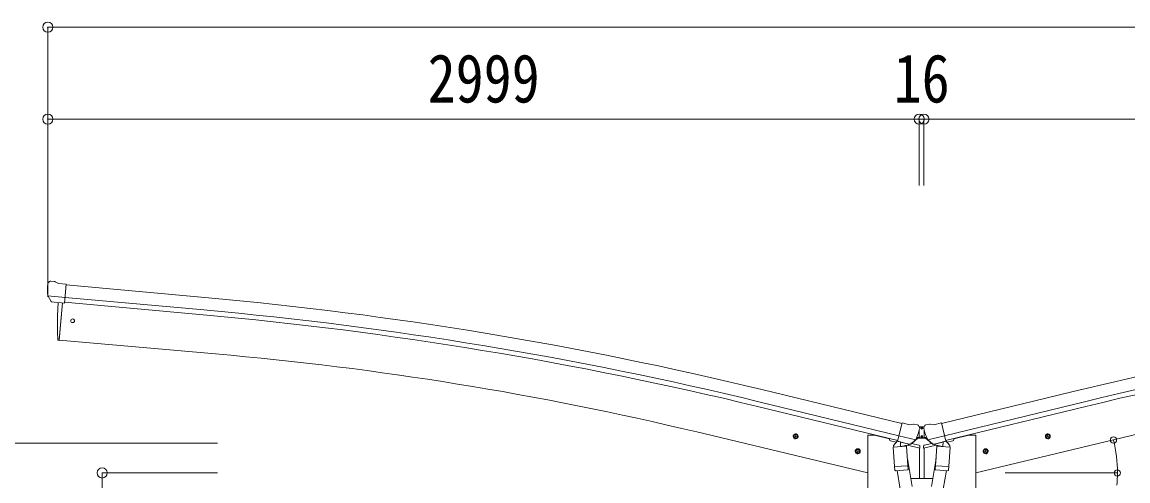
# Model space of a CAD drawing. Units: millimetres at full size. Extents: x -9783 to 9892, y -6828 to 6752.
# Drawn here: x -7800 to -3995, y -1697 to -116 of the extents above; entities that cross this region are included whole.
import ezdxf
from ezdxf.enums import TextEntityAlignment as Align

# ---------------------------------------------------------------- set-up
doc = ezdxf.new("R2010")
doc.units = ezdxf.units.MM
doc.header["$LTSCALE"] = 35
doc.header["$PDMODE"] = 32
doc.header["$PDSIZE"] = 35
for name, color, linetype, lineweight in [('0-1_本体', 4, 'Continuous', 9), ('0-2_部品', 7, 'Continuous', 9), ('0-7_合掌部品', 3, 'Continuous', 9), ('0-A_寸法', 6, 'Continuous', 9)]:
    doc.layers.add(name, color=color, linetype=linetype, lineweight=lineweight)
doc.styles.add('ＭＳ ゴシック', font='')
doc.styles.get('ＭＳ ゴシック').set_extended_font_data('MS Gothic')

msp = doc.modelspace()

# ---------------------------------------------------------------- linework, layer by layer
at = {"layer": '0-1_本体'}
for p, q in [((-7171.2, -1064.96), (-7648.53, -1021.91)), ((-7171.2, -1064.96), (-7648.53, -1021.91)), ((-7175.07, -1107.94), (-7652.24, -1064.91)), ((-7175.07, -1107.94), (-7652.24, -1064.91)), ((-7660.98, -1083.89), (-7672.23, -1212.49)), ((-7660.98, -1083.89), (-7672.23, -1212.49)), ((-7176.58, -1124.72), (-7653.76, -1081.68)), ((-7176.58, -1124.72), (-7653.76, -1081.68)), ((-7672.23, -1212.49), (-7134.28, -1259.56)), ((-7672.23, -1212.49), (-7134.28, -1259.56)), ((-4772.38, -1499.26), (-5254.55, -1381.96)), ((-4772.38, -1499.26), (-5254.55, -1381.96)), ((-4636.02, -1499.26), (-4153.86, -1381.96)), ((-4636.02, -1499.26), (-4153.86, -1381.96)), ((-4786.39, -1557.61), (-5268.77, -1440.48)), ((-4786.39, -1557.61), (-5268.77, -1440.48)), ((-4782.46, -1541.24), (-5264.79, -1424.12)), ((-4782.46, -1541.24), (-5264.79, -1424.12)), ((-4625.95, -1541.24), (-4143.61, -1424.12)), ((-4625.95, -1541.24), (-4143.61, -1424.12)), ((-4622.01, -1557.61), (-4139.64, -1440.48)), ((-4622.01, -1557.61), (-4139.64, -1440.48)), ((-5478.29, -1528.4), (-4890.2, -1669.59)), ((-5478.29, -1528.4), (-4890.2, -1669.59)), ((-4890.2, -1539.59), (-4866.2, -1539.59)), ((-4890.2, -1539.59), (-4866.2, -1539.59)), ((-4890.2, -1539.59), (-4890.2, -5019.59)), ((-4890.2, -1539.59), (-4890.2, -5019.59)), ((-4814.95, -1551.89), (-4866.2, -1539.59)), ((-4814.95, -1551.89), (-4866.2, -1539.59)), ((-4594.21, -1552.07), (-4542.2, -1539.59)), ((-4594.21, -1552.07), (-4542.2, -1539.59)), ((-4518.2, -1539.59), (-4542.2, -1539.59)), ((-4518.2, -1539.59), (-4542.2, -1539.59)), ((-3930.12, -1528.4), (-4518.2, -1669.59)), ((-3930.12, -1528.4), (-4518.2, -1669.59)), ((-4518.2, -1539.59), (-4518.2, -5019.59)), ((-4518.2, -1539.59), (-4518.2, -5019.59)), ((-4740.17, -1566.32), (-4740.17, -1566.87)), ((-4740.17, -1566.32), (-4740.17, -1566.87)), ((-4712.2, -1688.15), (-4712.2, -1583.03)), ((-4712.2, -1688.15), (-4712.2, -1583.03)), ((-4696.2, -1688.15), (-4696.2, -1583.03)), ((-4696.2, -1688.15), (-4696.2, -1583.03)), ((-4668.23, -1566.32), (-4668.23, -1566.87)), ((-4668.23, -1566.32), (-4668.23, -1566.87))]:
    msp.add_line(p, q, dxfattribs=at)
for centre, radius, start, end in [((-8347.25, -14118.99), 13106.9, 76.35206, 84.85206), ((-8347.25, -14118.99), 13106.9, 76.35206, 84.85206), ((-1061.16, -14118.99), 13106.9, 95.14794, 103.64794), ((-1061.16, -14118.99), 13106.9, 95.14794, 103.64794), ((-8347.25, -14118.99), 13046.9, 76.35206, 84.85206), ((-8347.25, -14118.99), 13046.9, 76.35206, 84.85206), ((-8347.25, -14118.99), 13063.74, 76.35206, 84.85206), ((-8347.25, -14118.99), 13063.74, 76.35206, 84.85206), ((-1061.16, -14118.99), 13063.74, 95.14794, 103.64794), ((-1061.16, -14118.99), 13063.74, 95.14794, 103.64794), ((-1061.16, -14118.99), 13046.9, 95.14794, 103.64794), ((-1061.16, -14118.99), 13046.9, 95.14794, 103.64794), ((-8112.89, -12522.21), 11305.08, 76.52357, 85.03409), ((-8112.89, -12522.21), 11305.08, 76.52357, 85.03409)]:
    msp.add_arc(centre, radius, start, end, dxfattribs=at)
at = {"layer": '0-2_部品'}
for p, q in [((-7711.68, -1016.91), (-7711.8, -1018.25)), ((-7710.62, -1014.87), (-7705.14, -1010.27)), ((-7701.49, -1009.12), (-7687.82, -1010.31)), ((-7674.86, -1017.47), (-7686.58, -1010.7)), ((-7674.86, -1017.47), (-7648.3, -1019.79)), ((-7653.95, -1084.45), (-7648.3, -1019.79)), ((-7711.16, -1059.76), (-7652.24, -1064.91)), ((-7699.91, -1079.24), (-7710.84, -1060.31)), ((-7697.52, -1080.64), (-7689.82, -1081.32)), ((-7671.98, -1210.17), (-7660.93, -1083.84)), ((-7663.92, -1083.58), (-7653.95, -1084.45)), ((-7674.83, -1212.55), (-7672.22, -1212.94)), ((-7672.22, -1212.94), (-7671.98, -1210.17)), ((-4746.02, -1503.7), (-4771.96, -1497.48)), ((-4746.02, -1503.7), (-4732.76, -1501)), ((-4718.28, -1504.19), (-4731.47, -1501.03)), ((-4715.19, -1506.44), (-4711.33, -1512.74)), ((-4710.97, -1515.02), (-4711.24, -1516.17)), ((-4697.44, -1515.02), (-4697.16, -1516.17)), ((-4693.22, -1506.44), (-4697.08, -1512.74)), ((-4690.12, -1504.19), (-4676.94, -1501.03)), ((-4662.38, -1503.7), (-4675.64, -1501)), ((-4662.38, -1503.7), (-4636.45, -1497.48)), ((-5128.45, -1545.82), (-5147.9, -1541.16)), ((-5145.47, -1541.74), (-5140.31, -1536.29)), ((-5143.34, -1548.93), (-5145.47, -1541.74)), ((-5140.51, -1553.21), (-5135.84, -1533.77)), ((-5140.31, -1536.29), (-5133.01, -1538.05)), ((-5133.01, -1538.05), (-5130.88, -1545.24)), ((-4814.95, -1550.86), (-4814.95, -1554.6)), ((-4791.98, -1564.06), (-4811.11, -1559.46)), ((-4787.68, -1559.11), (-4800.99, -1574.43)), ((-4786.74, -1559.04), (-4787.68, -1559.11)), ((-4725.02, -1555.32), (-4782.53, -1541.52)), ((-4741.87, -1570.23), (-4725.5, -1555.74)), ((-4683.38, -1555.32), (-4625.88, -1541.52)), ((-4666.53, -1570.23), (-4682.91, -1555.74)), ((-4621.67, -1559.04), (-4620.73, -1559.11)), ((-4620.73, -1559.11), (-4607.41, -1574.43)), ((-4616.43, -1564.06), (-4597.29, -1559.46)), ((-4593.46, -1550.86), (-4593.46, -1554.6)), ((-4279.96, -1545.82), (-4260.51, -1541.16)), ((-4275.4, -1538.05), (-4277.53, -1545.24)), ((-4268.1, -1536.29), (-4275.4, -1538.05)), ((-4267.9, -1553.21), (-4272.57, -1533.77)), ((-4262.93, -1541.74), (-4268.1, -1536.29)), ((-4265.07, -1548.93), (-4262.93, -1541.74)), ((-4914.52, -1597.19), (-4933.96, -1592.52)), ((-4931.54, -1593.1), (-4926.37, -1587.65)), ((-4929.41, -1600.3), (-4931.54, -1593.1)), ((-4926.57, -1604.58), (-4921.91, -1585.13)), ((-4926.37, -1587.65), (-4919.07, -1589.41)), ((-4919.07, -1589.41), (-4916.94, -1596.6)), ((-4802.1, -1580.88), (-4756.41, -1577.68)), ((-4797.42, -1647.72), (-4802.1, -1580.88)), ((-4800.99, -1574.43), (-4800.55, -1580.77)), ((-4783.65, -1561.52), (-4785.18, -1561.15)), ((-4746.95, -1570.33), (-4783.65, -1561.52)), ((-4777.7, -1563.34), (-4776.68, -1577.95)), ((-4749.49, -1572.34), (-4775.31, -1578.77)), ((-4758.18, -1574.5), (-4757.95, -1577.79)), ((-4756.41, -1577.68), (-4751.73, -1644.52)), ((-4710.39, -1583.64), (-4753.42, -1573.32)), ((-4744.58, -1570.8), (-4752.1, -1569)), ((-4748.79, -1570.56), (-4748.74, -1571.3)), ((-4745.42, -1570.69), (-4746.95, -1570.33)), ((-4738.85, -1567.56), (-4712.69, -1573.84)), ((-4710.39, -1576.75), (-4710.39, -1583.64)), ((-4698.01, -1583.64), (-4654.99, -1573.32)), ((-4698.01, -1576.75), (-4698.01, -1583.64)), ((-4669.56, -1567.56), (-4695.71, -1573.84)), ((-4663.82, -1570.8), (-4656.3, -1569)), ((-4662.99, -1570.69), (-4661.46, -1570.33)), ((-4661.46, -1570.33), (-4624.75, -1561.52)), ((-4659.62, -1570.56), (-4659.67, -1571.3)), ((-4658.92, -1572.34), (-4633.1, -1578.77)), ((-4652, -1577.68), (-4656.67, -1644.52)), ((-4606.31, -1580.88), (-4652, -1577.68)), ((-4650.22, -1574.5), (-4650.45, -1577.79)), ((-4630.71, -1563.34), (-4631.73, -1577.95)), ((-4624.75, -1561.52), (-4623.22, -1561.15)), ((-4610.98, -1647.72), (-4606.31, -1580.88)), ((-4607.41, -1574.43), (-4607.86, -1580.77)), ((-4493.89, -1597.19), (-4474.44, -1592.52)), ((-4489.33, -1589.41), (-4491.47, -1596.6)), ((-4482.04, -1587.65), (-4489.33, -1589.41)), ((-4481.83, -1604.58), (-4486.5, -1585.13)), ((-4476.87, -1593.1), (-4482.04, -1587.65)), ((-4479, -1600.3), (-4476.87, -1593.1)), ((-4753.47, -1619.75), (-4737.55, -1715.92)), ((-4654.94, -1619.75), (-4670.85, -1715.92)), ((-4797.42, -1647.72), (-4751.73, -1644.52)), ((-4797.41, -1647.71), (-4796.52, -1660.41)), ((-4752.72, -1659.12), (-4794.42, -1662.04)), ((-4788.99, -1661.66), (-4778.26, -1725.25)), ((-4750.88, -1656.99), (-4751.75, -1644.52)), ((-4751.27, -1658.34), (-4751.27, -1658.34)), ((-4657.53, -1656.99), (-4656.66, -1644.52)), ((-4657.14, -1658.34), (-4657.14, -1658.34)), ((-4610.98, -1647.72), (-4656.67, -1644.52)), ((-4655.69, -1659.12), (-4613.99, -1662.04)), ((-4619.42, -1661.66), (-4630.15, -1725.25)), ((-4611, -1647.71), (-4611.88, -1660.41)), ((-4665.83, -1688.15), (-4742.58, -1688.15))]:
    msp.add_line(p, q, dxfattribs=at)
for points in [[(-7711.23, -1059.13), (-7710.95, -1060.11), (-7710.84, -1060.31)], [(-7663.92, -1083.58), (-7664.19, -1083.65), (-7689.56, -1081.43), (-7689.82, -1081.32)], [(-7677.38, -1209.72), (-7678.21, -1184.09), (-7678.41, -1157.6), (-7677.94, -1131.11), (-7676.8, -1104.64), (-7675.3, -1082.68)], [(-4777.38, -1562.93), (-4787.11, -1560.59), (-4771.96, -1497.48)], [(-4631.02, -1562.93), (-4621.3, -1560.59), (-4636.45, -1497.48)], [(-5130.88, -1545.24), (-5136.04, -1550.69), (-5143.34, -1548.93)], [(-4724.75, -1554.75), (-4725.34, -1555.59), (-4725.5, -1555.74)], [(-4683.66, -1554.75), (-4683.07, -1555.59), (-4682.91, -1555.74)], [(-4277.53, -1545.24), (-4272.36, -1550.69), (-4265.07, -1548.93)], [(-4916.94, -1596.6), (-4922.11, -1602.05), (-4929.41, -1600.3)], [(-4777.38, -1562.93), (-4777.15, -1563.08), (-4752.38, -1569.02), (-4752.1, -1569)], [(-4631.02, -1562.93), (-4631.26, -1563.08), (-4656.03, -1569.02), (-4656.3, -1569)], [(-4491.47, -1596.6), (-4486.3, -1602.05), (-4479, -1600.3)]]:
    msp.add_lwpolyline(points, dxfattribs=at)
for centre, radius in [((-7626.15, -1145.3), 6.5), ((-5138.17, -1543.49), 8.5), ((-5138.17, -1543.49), 7.7), ((-5138.17, -1543.49), 6.5), ((-4270.23, -1543.49), 8.5), ((-4270.23, -1543.49), 7.7), ((-4270.23, -1543.49), 6.5), ((-4924.24, -1594.85), 8.5), ((-4924.24, -1594.85), 7.7), ((-4924.24, -1594.85), 6.5), ((-4484.17, -1594.85), 8.5), ((-4484.17, -1594.85), 7.7), ((-4484.17, -1594.85), 6.5)]:
    msp.add_circle(centre, radius, dxfattribs=at)
for centre, radius, start, end in [((-7510.17, -1035.89), 202.4, 175, 186.5915), ((-7701.92, -1014.1), 5, 85.00648, 129.99352), ((-7688.08, -1013.3), 3, 60, 85), ((-7674.39, -1209.59), 3, 182.53781, 261.49678), ((-4732.17, -1503.94), 3, 76.5, 101.5), ((-4908.05, -1468.92), 202.4, 334.90875, 346.5), ((-4719.45, -1509.05), 5, 31.5, 76.5), ((-4500.36, -1468.92), 202.4, 193.5, 205.09125), ((-4688.96, -1509.05), 5, 103.5, 148.5), ((-4676.24, -1503.94), 3, 78.5, 103.5), ((-4809.95, -1554.6), 5, 180, 256.5), ((-4598.46, -1554.6), 5, 283.5, 0), ((-4785.07, -1560.66), 0.5, 221.23754, 256.5), ((-4778.3, -1563.42), 0.604, 7.79405, 79.40158), ((-4775.66, -1577.8), 1.03, 188.03431, 289.96103), ((-4749.73, -1571.37), 1, 284, 4), ((-4748.29, -1570.52), 0.5, 76.5, 184), ((-4745.3, -1570.21), 0.5, 256.5, 291.76246), ((-4739.75, -1566.73), 1.5, 259.976, 311.5), ((-4713.39, -1576.75), 3, 0, 76.5), ((-4695.01, -1576.75), 3, 103.5, 180), ((-4668.66, -1566.73), 1.5, 228.5, 280.024), ((-4663.1, -1570.21), 0.5, 248.23754, 283.5), ((-4660.12, -1570.52), 0.5, 356, 103.5), ((-4658.67, -1571.37), 1, 176, 256), ((-4632.75, -1577.8), 1.03, 250.03897, 351.96569), ((-4630.11, -1563.42), 0.604, 100.59842, 172.20595), ((-4623.34, -1560.66), 0.5, 283.5, 318.76246), ((-4794.56, -1660.05), 2, 190.53157, 274), ((-4752.86, -1657.13), 2, 274, 322.59038), ((-4752.82, -1657.16), 1.95, 322.52234, 4.95983), ((-4655.59, -1657.16), 1.95, 175.04017, 217.47766), ((-4655.55, -1657.13), 2, 217.40962, 266), ((-4613.85, -1660.05), 2, 266, 349.46843)]:
    msp.add_arc(centre, radius, start, end, dxfattribs=at)
for centre, major_axis, ratio, start_param, end_param in [((-7708.69, -1017.17), (-2.71, -1.31), 0.997474, 4.9606201, 5.7465286), ((-7716.01, -1012.86), (15.35, 3.44), 0.101033, 0.3078116, 0.3080427), ((-7697.31, -1077.74), (-1.62, -2.54), 0.997631, 5.8041905, 6.6006116), ((-7697.18, -1077.54), (3.5, 2.17), 0.650902, 4.0958226, 4.1686332), ((-7697.25, -1077.65), (-1.62, -2.54), 0.997631, 0.3902369, 0.4789948), ((-4713.89, -1514.3), (1.57, -2.57), 0.99628, 0.7835347, 1.5707963), ((-4694.52, -1514.3), (-1.57, -2.57), 0.99628, 4.712389, 5.4996506), ((-4743.89, -1567.88), (0.73, -2.92), 0.997631, 5.8041905, 5.8929484), ((-4743.92, -1567.75), (-2.63, 3.16), 0.650902, 2.1145521, 2.1873627), ((-4743.86, -1567.98), (0.73, -2.92), 0.997631, 5.965759, 6.7621801), ((-4664.55, -1567.98), (-0.73, -2.92), 0.997631, 5.8041905, 6.6006116), ((-4664.49, -1567.75), (2.63, 3.16), 0.650902, 4.0958226, 4.1686332), ((-4664.52, -1567.88), (-0.73, -2.92), 0.997631, 0.3902369, 0.4789948)]:
    msp.add_ellipse(centre, major_axis=major_axis, ratio=ratio, start_param=start_param, end_param=end_param, dxfattribs=at)
at = {"layer": '0-7_合掌部品', "color": 7}
for p, q in [((-4712.7, -1521.73), (-4712.7, -1545.23)), ((-4711.63, -1512.31), (-4711.45, -1510.73)), ((-4696.95, -1510.73), (-4711.45, -1510.73)), ((-4702.94, -1515.45), (-4702.1, -1515.45)), ((-4696.77, -1512.31), (-4696.95, -1510.73)), ((-4695.7, -1521.73), (-4695.7, -1545.23)), ((-4738.75, -1567.85), (-4717.7, -1549.23)), ((-4723.87, -1552.68), (-4718.7, -1548.1)), ((-4717.7, -1547.73), (-4711.24, -1547.73)), ((-4690.7, -1549.23), (-4717.7, -1549.23)), ((-4710.95, -1548.23), (-4712.7, -1545.23)), ((-4710.95, -1548.23), (-4697.45, -1548.23)), ((-4702.94, -1544.15), (-4702.1, -1544.15)), ((-4697.45, -1548.23), (-4695.7, -1545.23)), ((-4697.16, -1547.73), (-4690.7, -1547.73)), ((-4669.65, -1567.85), (-4690.7, -1549.23)), ((-4684.53, -1552.68), (-4689.71, -1548.1))]:
    msp.add_line(p, q, dxfattribs=at)
for points in [[(-4705.46, -1514.61), (-4706.3, -1514.61), (-4706.3, -1515.45), (-4705.46, -1515.45)], [(-4703.78, -1513.77), (-4703.78, -1512.93), (-4704.62, -1512.93), (-4704.62, -1513.77)], [(-4704.62, -1516.29), (-4704.62, -1517.13), (-4703.78, -1517.13), (-4703.78, -1516.29)], [(-4702.1, -1515.45), (-4702.1, -1514.61), (-4702.94, -1514.61)], [(-4705.46, -1543.31), (-4706.3, -1543.31), (-4706.3, -1544.15), (-4705.46, -1544.15)], [(-4703.78, -1542.47), (-4703.78, -1541.63), (-4704.62, -1541.63), (-4704.62, -1542.47)], [(-4704.62, -1544.99), (-4704.62, -1545.83), (-4703.78, -1545.83), (-4703.78, -1544.99)], [(-4702.1, -1544.15), (-4702.1, -1543.31), (-4702.94, -1543.31)]]:
    msp.add_lwpolyline(points, dxfattribs=at)
for centre in [(-4704.2, -1515.03), (-4704.2, -1543.73)]:
    msp.add_circle(centre, 3.5, dxfattribs=at)
for centre, radius, start, end in [((-4705.46, -1513.77), 0.84, 270, 0), ((-4705.46, -1516.29), 0.84, 0, 90), ((-4702.94, -1513.77), 0.84, 180, 270), ((-4702.94, -1516.29), 0.84, 90, 180), ((-4717.7, -1549.23), 1.5, 90, 131.5), ((-4705.46, -1542.47), 0.84, 270, 0), ((-4705.46, -1544.99), 0.84, 0, 90), ((-4702.94, -1542.47), 0.84, 180, 270), ((-4702.94, -1544.99), 0.84, 90, 180), ((-4690.7, -1549.23), 1.5, 48.5, 90)]:
    msp.add_arc(centre, radius, start, end, dxfattribs=at)
at = {"layer": '0-A_寸法'}
for p, q in [((-7711.61, -133.96), (-7711.61, -450.58)), ((-7711.61, -133.96), (-1697.61, -133.96)), ((-7711.61, -450.58), (-7711.61, -1062.8)), ((-7711.61, -450.58), (-4712.61, -450.58)), ((-4712.61, -450.58), (-4712.61, -679.58)), ((-4712.61, -450.58), (-4712.61, -679.58)), ((-4712.61, -450.58), (-4696.61, -450.58)), ((-4696.61, -450.58), (-4696.61, -679.58)), ((-4696.61, -450.58), (-4696.61, -679.58)), ((-4696.61, -450.58), (-4696.61, -679.58)), ((-4696.61, -450.58), (-1697.61, -450.58)), ((-8072.18, -1566.58), (-7127.1, -1566.58)), ((-7524.21, -1669.58), (-7127.1, -1669.58)), ((-7524.21, -4469.58), (-7524.21, -1669.58)), ((-4416.67, -1669.58), (-4029.82, -1669.58))]:
    msp.add_line(p, q, dxfattribs=at)
for centre in [(-4044.27, -1555.93), (-4030.82, -1669.58)]:
    msp.add_circle(centre, 10.62, dxfattribs=at)
for start, end in [(0, 13.5), (354.99678, 0)]:
    msp.add_arc((-4517.67, -1669.58), 486.86, start, end, dxfattribs=at)
for p in [(-7711.61, -133.96), (-7711.61, -450.58), (-4712.61, -450.58), (-4696.61, -450.58), (-7524.21, -1669.58)]:
    msp.add_point(p, dxfattribs=at)

# ---------------------------------------------------------------- texts
at = {"layer": '0-A_寸法', "color": 7, "style": 'ＭＳ ゴシック', "width": 0.85}
for s, p in [('2999', (-6404.61, -443.58)), ('16', (-4800.86, -443.58))]:
    msp.add_text(s, height=166.8, dxfattribs=at).set_placement(p, align=Align.BOTTOM_LEFT)

doc.saveas('drawing.dxf')
